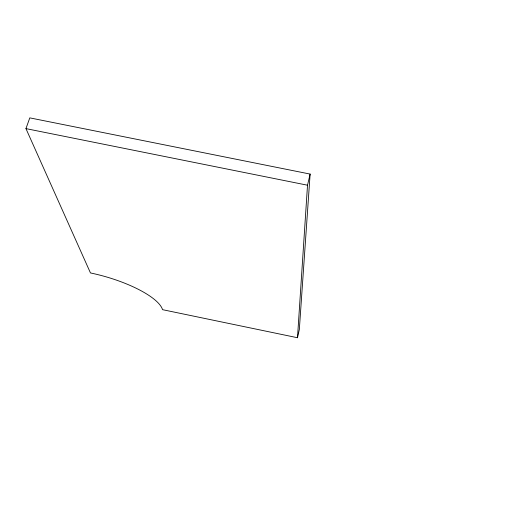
<?xml version="1.0" encoding="UTF-8"?>
<svg xmlns="http://www.w3.org/2000/svg" width="519" height="519" viewBox="0 0 519 519"><rect width="100%" height="100%" fill="white"/><g stroke="black" fill="none" stroke-linecap="round" stroke-linejoin="round"><path stroke-width="0.78" d="M297.484 337.726L307.514 185.212L310.122 174.073L29.791 117.871L25.95 128.621L90.468 272.949A64.44 19.54 16.2 0 1 162.544 309.674L297.484 337.726L299.333 329.494L310.122 174.073M25.95 128.621L307.514 185.212"/></g></svg>
